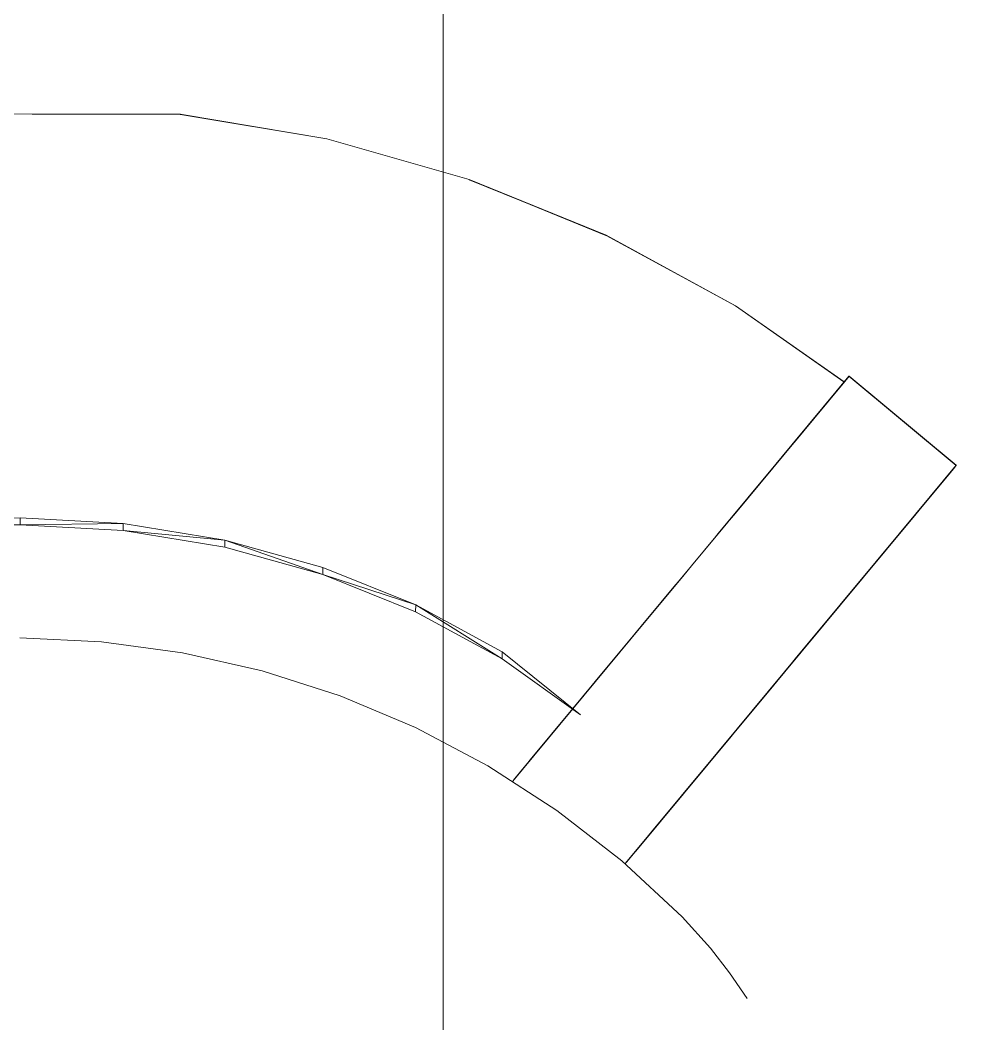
# Model space of a CAD drawing. Extents: x -566 to 72611, y -487 to 32334.
# Drawn here: x 39.62 to 47.37, y 119.45 to 127.57 of the extents above; entities that cross this region are included whole.
import ezdxf

# ---------------------------------------------------------------- set-up
doc = ezdxf.new("R2010")
doc.units = 0
doc.header["$LTSCALE"] = 0.5
doc.header["$MEASUREMENT"] = 0
doc.layers.add('floor', color=7, linetype='CONTINUOUS', lineweight=5, true_color=0xcfcfcf)
doc.layers.add('layout', color=7, linetype='CONTINUOUS', lineweight=5, true_color=0xcfcfcf)

msp = doc.modelspace()

# ---------------------------------------------------------------- hatches: boundary and pattern name
at = {"layer": 'floor'}
h = msp.add_hatch(dxfattribs=at)
h.set_pattern_fill('ANSI37', color=256, scale=100, angle=45)
h.set_pattern_definition([(90, (243.028, 267.632), (-12.5, 9e-16), []), (180, (243.028, 267.632), (-9e-16, -12.5), [])])
h.paths.add_polyline_path([(253.46925, 349.5), (154.11744, 349.5), (154.11744, 348.5), (101.14781, 348.5), (101.14781, 349.5), (0, 349.5), (0, 344.5), (36, 344.5, -0.338357), (0, 308.66941), (0, 308.5), (0, 173.75), (253.46925, 173.75)])
h.paths.add_polyline_path([(36, 344.5), (0, 344.5), (0, 308.66941, 0.338357)], flags=17)
h.paths.add_polyline_path([(253.46925, 173.75), (0, 173.75), (0, 173.74997), (0, 169.75), (253.46925, 169.75)])
h.paths.add_polyline_path([(253.46925, 169.75), (0, 169.75), (0, 149.21137), (36, 149.21137, -0.338357), (0, 113.38078), (0, 113.21137), (0, 29.94998), (0, -5), (253.46925, -5)])
h.paths.add_polyline_path([(36, 149.21137), (0, 149.21137), (0, 113.38078, 0.338357)], flags=17)
h.paths.add_polyline_path([(575.25, 169.75), (510, 169.75), (474.75, 169.75), (327.5, 169.75), (285.46925, 169.75), (285.46925, 165.75), (253.46925, 165.75), (253.46925, -5), (263.99725, -5), (263.99725, 95.99051), (287, 95.99051), (287, 97.5), (292, 97.5), (292, -5), (341.25, -5), (341.25, 13.02988), (341.25012, 15.02988), (346.24839, 15.02988, 0.3610852), (374.08728, 41.24999), (346.25012, 41.24999), (346.25012, 42.99999), (341.25, 42.99999), (341.25, 44.99999), (341.25, 97.5), (357.75, 97.5), (405.75, 97.5), (575.25, 97.5)])

# ---------------------------------------------------------------- linework, layer by layer
at = {"layer": 'layout'}
for points in [[(40.91204, 126.8054, 72.42811), (40.91204, 126.8054, 72.42811), (38.51358, 126.80937, 72.41556), (40.91128, 126.80418, 72.46829)], [(40.91204, 126.8054, 72.42811), (40.91204, 126.8054, 72.42811), (42.09539, 126.60649, 72.45122), (40.91237, 126.80295, 72.38787)], [(43.24774, 126.27911, 72.48521), (43.24774, 126.27911, 72.48521), (42.09539, 126.60649, 72.45122), (43.24588, 126.27801, 72.52538)], [(43.24588, 126.27801, 72.52538), (43.24588, 126.27801, 72.52538), (44.35183, 125.8266, 72.56979), (43.24774, 126.27911, 72.48521)], [(43.24774, 126.27911, 72.48521), (43.24774, 126.27911, 72.48521), (44.35418, 125.82744, 72.52964), (43.24829, 126.27654, 72.44498)], [(44.35418, 125.82744, 72.52964), (44.35418, 125.82744, 72.52964), (43.24774, 126.27911, 72.48521), (44.35183, 125.8266, 72.56979)], [(44.35418, 125.82744, 72.52964), (44.35418, 125.82744, 72.52964), (45.40044, 125.25727, 72.58394), (44.35485, 125.82488, 72.48942)], [(46.27968, 124.64179, 72.66457), (46.27968, 124.64179, 72.66457), (45.40044, 125.25727, 72.58394), (46.27663, 124.64143, 72.70467)], [(46.31819, 124.68812, 72.67724), (46.31819, 124.68812, 72.67724), (46.25946, 124.61746, 72.4578), (45.66212, 123.89875, 72.46136)], [(45.71957, 123.96783, 72.59624), (45.71957, 123.96783, 72.59624), (46.31819, 124.68812, 72.67724), (45.66212, 123.89875, 72.46136)], [(45.77863, 124.03886, 72.72964), (45.77863, 124.03886, 72.72964), (46.31819, 124.68812, 72.67724), (45.71957, 123.96783, 72.59624)], [(46.31739, 124.68715, 72.71734), (46.31739, 124.68715, 72.71734), (46.31819, 124.68812, 72.67724), (45.77863, 124.03886, 72.72964)], [(46.31366, 124.68264, 72.75708), (46.31366, 124.68264, 72.75708), (46.31739, 124.68715, 72.71734), (45.77863, 124.03886, 72.72964)], [(45.83922, 124.11184, 72.86153), (45.83922, 124.11184, 72.86153), (46.31366, 124.68264, 72.75708), (45.77863, 124.03886, 72.72964)], [(46.30708, 124.67472, 72.79601), (46.30708, 124.67472, 72.79601), (46.31366, 124.68264, 72.75708), (45.83922, 124.11184, 72.86153)], [(46.29766, 124.66339, 72.83366), (46.29766, 124.66339, 72.83366), (46.30708, 124.67472, 72.79601), (45.83922, 124.11184, 72.86153)], [(46.28554, 124.64877, 72.86961), (46.28554, 124.64877, 72.86961), (46.29766, 124.66339, 72.83366), (45.83922, 124.11184, 72.86153)], [(45.85661, 124.13267, 72.89507), (45.85661, 124.13267, 72.89507), (46.28554, 124.64877, 72.86961), (45.83922, 124.11184, 72.86153)], [(46.27085, 124.6311, 72.90343), (46.27085, 124.6311, 72.90343), (46.28554, 124.64877, 72.86961), (45.85661, 124.13267, 72.89507)], [(45.8761, 124.15619, 72.92598), (45.8761, 124.15619, 72.92598), (46.27085, 124.6311, 72.90343), (45.85661, 124.13267, 72.89507)], [(46.2538, 124.61064, 72.93472), (46.2538, 124.61064, 72.93472), (46.27085, 124.6311, 72.90343), (45.8761, 124.15619, 72.92598)], [(46.31819, 124.68812, 72.67724), (46.31819, 124.68812, 72.67724), (46.31739, 124.68715, 72.71734), (47.18475, 123.96785, 72.67724)], [(47.18395, 123.96688, 72.71734), (47.18395, 123.96688, 72.71734), (47.18475, 123.96785, 72.67724), (46.31739, 124.68715, 72.71734)], [(46.20254, 124.54886, 72.23734), (46.20254, 124.54886, 72.23734), (46.14743, 124.48259, 72.01588), (45.49935, 123.70296, 72.04826)], [(45.55198, 123.76619, 72.18733), (45.55198, 123.76619, 72.18733), (46.20254, 124.54886, 72.23734), (45.49935, 123.70296, 72.04826)], [(45.60624, 123.83149, 72.32506), (45.60624, 123.83149, 72.32506), (46.20254, 124.54886, 72.23734), (45.55198, 123.76619, 72.18733)], [(46.25946, 124.61746, 72.4578), (46.25946, 124.61746, 72.4578), (46.20254, 124.54886, 72.23734), (45.60624, 123.83149, 72.32506)], [(45.66212, 123.89875, 72.46136), (45.66212, 123.89875, 72.46136), (46.25946, 124.61746, 72.4578), (45.60624, 123.83149, 72.32506)], [(45.89755, 124.18202, 72.95397), (45.89755, 124.18202, 72.95397), (46.2538, 124.61064, 72.93472), (45.8761, 124.15619, 72.92598)], [(46.23455, 124.58749, 72.96314), (46.23455, 124.58749, 72.96314), (46.2538, 124.61064, 72.93472), (45.89755, 124.18202, 72.95397)], [(45.92075, 124.20992, 72.97878), (45.92075, 124.20992, 72.97878), (46.23455, 124.58749, 72.96314), (45.89755, 124.18202, 72.95397)], [(46.21331, 124.5619, 72.98836), (46.21331, 124.5619, 72.98836), (46.23455, 124.58749, 72.96314), (45.92075, 124.20992, 72.97878)], [(45.94545, 124.23965, 73.00018), (45.94545, 124.23965, 73.00018), (46.21331, 124.5619, 72.98836), (45.92075, 124.20992, 72.97878)], [(46.19036, 124.53424, 73.01006), (46.19036, 124.53424, 73.01006), (46.21331, 124.5619, 72.98836), (45.94545, 124.23965, 73.00018)], [(46.14743, 124.48259, 72.01588), (46.14743, 124.48259, 72.01588), (46.09412, 124.4185, 71.79347), (45.44836, 123.64155, 71.90788)], [(45.49935, 123.70296, 72.04826), (45.49935, 123.70296, 72.04826), (46.14743, 124.48259, 72.01588), (45.44836, 123.64155, 71.90788)], [(45.97146, 124.27096, 73.01797), (45.97146, 124.27096, 73.01797), (46.19036, 124.53424, 73.01006), (45.94545, 124.23965, 73.00018)], [(46.17586, 124.51682, 73.02074), (46.17586, 124.51682, 73.02074), (46.19036, 124.53424, 73.01006), (45.97146, 124.27096, 73.01797)], [(45.99851, 124.30349, 73.03196), (45.99851, 124.30349, 73.03196), (46.17586, 124.51682, 73.02074), (45.97146, 124.27096, 73.01797)], [(46.14039, 124.47418, 73.04198), (46.14039, 124.47418, 73.04198), (46.17586, 124.51682, 73.02074), (45.99851, 124.30349, 73.03196)], [(46.02636, 124.33699, 73.04206), (46.02636, 124.33699, 73.04206), (46.14039, 124.47418, 73.04198), (45.99851, 124.30349, 73.03196)], [(46.02636, 124.33699, 73.04206), (46.02636, 124.33699, 73.04206), (46.14039, 124.47418, 73.04198), (46.11202, 124.44007, 73.04811)], [(46.09412, 124.4185, 71.79347), (46.09412, 124.4185, 71.79347), (46.04264, 124.35661, 71.57012), (45.35135, 123.52483, 71.62331)], [(45.399, 123.58222, 71.76621), (45.399, 123.58222, 71.76621), (46.09412, 124.4185, 71.79347), (45.35135, 123.52483, 71.62331)], [(45.44836, 123.64155, 71.90788), (45.44836, 123.64155, 71.90788), (46.09412, 124.4185, 71.79347), (45.399, 123.58222, 71.76621)], [(46.02636, 124.33699, 73.04206), (46.02636, 124.33699, 73.04206), (46.11202, 124.44007, 73.04811), (46.05473, 124.37111, 73.04814)], [(46.08337, 124.40559, 73.05017), (46.08337, 124.40559, 73.05017), (46.11202, 124.44007, 73.04811), (46.05473, 124.37111, 73.04814)], [(45.993, 124.29679, 71.34588), (45.993, 124.29679, 71.34588), (45.9452, 124.2394, 71.12077), (45.2185, 123.36498, 71.18767)], [(45.26107, 123.41628, 71.33401), (45.26107, 123.41628, 71.33401), (45.993, 124.29679, 71.34588), (45.2185, 123.36498, 71.18767)], [(45.30535, 123.46952, 71.47923), (45.30535, 123.46952, 71.47923), (45.993, 124.29679, 71.34588), (45.26107, 123.41628, 71.33401)], [(46.04264, 124.35661, 71.57012), (46.04264, 124.35661, 71.57012), (45.993, 124.29679, 71.34588), (45.30535, 123.46952, 71.47923)], [(45.35135, 123.52483, 71.62331), (45.35135, 123.52483, 71.62331), (46.04264, 124.35661, 71.57012), (45.30535, 123.46952, 71.47923)], [(45.9452, 124.2394, 71.12077), (45.9452, 124.2394, 71.12077), (45.89927, 124.18409, 70.89484), (45.04364, 123.1547, 47.56821)], [(45.2185, 123.36498, 71.18767), (45.2185, 123.36498, 71.18767), (45.9452, 124.2394, 71.12077), (45.04364, 123.1547, 47.56821)], [(47.12602, 123.89719, 72.4578), (47.12602, 123.89719, 72.4578), (46.4728, 123.11122, 72.32506), (47.0691, 123.82859, 72.23734)], [(46.52868, 123.17848, 72.46136), (46.52868, 123.17848, 72.46136), (46.4728, 123.11122, 72.32506), (47.12602, 123.89719, 72.4578)], [(47.18475, 123.96785, 72.67724), (47.18475, 123.96785, 72.67724), (46.52868, 123.17848, 72.46136), (47.12602, 123.89719, 72.4578)], [(46.58615, 123.24756, 72.59624), (46.58615, 123.24756, 72.59624), (46.52868, 123.17848, 72.46136), (47.18475, 123.96785, 72.67724)], [(46.64519, 123.31859, 72.72964), (46.64519, 123.31859, 72.72964), (46.58615, 123.24756, 72.59624), (47.18475, 123.96785, 72.67724)], [(47.18395, 123.96688, 72.71734), (47.18395, 123.96688, 72.71734), (46.64519, 123.31859, 72.72964), (47.18475, 123.96785, 72.67724)], [(47.18025, 123.96237, 72.75708), (47.18025, 123.96237, 72.75708), (46.64519, 123.31859, 72.72964), (47.18395, 123.96688, 72.71734)], [(46.70578, 123.39157, 72.86153), (46.70578, 123.39157, 72.86153), (46.64519, 123.31859, 72.72964), (47.18025, 123.96237, 72.75708)], [(47.17364, 123.95445, 72.79601), (47.17364, 123.95445, 72.79601), (46.70578, 123.39157, 72.86153), (47.18025, 123.96237, 72.75708)], [(47.16421, 123.94312, 72.83366), (47.16421, 123.94312, 72.83366), (46.70578, 123.39157, 72.86153), (47.17364, 123.95445, 72.79601)], [(47.15209, 123.9285, 72.86961), (47.15209, 123.9285, 72.86961), (46.70578, 123.39157, 72.86153), (47.16421, 123.94312, 72.83366)], [(46.72316, 123.4124, 72.89507), (46.72316, 123.4124, 72.89507), (46.70578, 123.39157, 72.86153), (47.15209, 123.9285, 72.86961)], [(47.13741, 123.91083, 72.90343), (47.13741, 123.91083, 72.90343), (46.72316, 123.4124, 72.89507), (47.15209, 123.9285, 72.86961)], [(46.74266, 123.43592, 72.92598), (46.74266, 123.43592, 72.92598), (46.72316, 123.4124, 72.89507), (47.13741, 123.91083, 72.90343)], [(47.12036, 123.89036, 72.93472), (47.12036, 123.89036, 72.93472), (46.74266, 123.43592, 72.92598), (47.13741, 123.91083, 72.90343)], [(47.0691, 123.82859, 72.23734), (47.0691, 123.82859, 72.23734), (46.3659, 122.98269, 72.04826), (47.01398, 123.76231, 72.01588)], [(46.41854, 123.04592, 72.18733), (46.41854, 123.04592, 72.18733), (46.3659, 122.98269, 72.04826), (47.0691, 123.82859, 72.23734)], [(46.4728, 123.11122, 72.32506), (46.4728, 123.11122, 72.32506), (46.41854, 123.04592, 72.18733), (47.0691, 123.82859, 72.23734)], [(46.76411, 123.46174, 72.95397), (46.76411, 123.46174, 72.95397), (46.74266, 123.43592, 72.92598), (47.12036, 123.89036, 72.93472)], [(47.10111, 123.86721, 72.96314), (47.10111, 123.86721, 72.96314), (46.76411, 123.46174, 72.95397), (47.12036, 123.89036, 72.93472)], [(46.78731, 123.48965, 72.97878), (46.78731, 123.48965, 72.97878), (46.76411, 123.46174, 72.95397), (47.10111, 123.86721, 72.96314)], [(47.07987, 123.84163, 72.98836), (47.07987, 123.84163, 72.98836), (46.78731, 123.48965, 72.97878), (47.10111, 123.86721, 72.96314)], [(46.81203, 123.51937, 73.00018), (46.81203, 123.51937, 73.00018), (46.78731, 123.48965, 72.97878), (47.07987, 123.84163, 72.98836)], [(47.05692, 123.81397, 73.01006), (47.05692, 123.81397, 73.01006), (46.81203, 123.51937, 73.00018), (47.07987, 123.84163, 72.98836)], [(46.83802, 123.55068, 73.01797), (46.83802, 123.55068, 73.01797), (46.81203, 123.51937, 73.00018), (47.05692, 123.81397, 73.01006)], [(47.04241, 123.79655, 73.02074), (47.04241, 123.79655, 73.02074), (46.83802, 123.55068, 73.01797), (47.05692, 123.81397, 73.01006)], [(47.01398, 123.76231, 72.01588), (47.01398, 123.76231, 72.01588), (46.31492, 122.92128, 71.90788), (46.96067, 123.69823, 71.79347)], [(46.3659, 122.98269, 72.04826), (46.3659, 122.98269, 72.04826), (46.31492, 122.92128, 71.90788), (47.01398, 123.76231, 72.01588)], [(46.86507, 123.58322, 73.03197), (46.86507, 123.58322, 73.03197), (46.83802, 123.55068, 73.01797), (47.04241, 123.79655, 73.02074)], [(47.00694, 123.75391, 73.04198), (47.00694, 123.75391, 73.04198), (46.86507, 123.58322, 73.03197), (47.04241, 123.79655, 73.02074)], [(46.89292, 123.61672, 73.04206), (46.89292, 123.61672, 73.04206), (46.86507, 123.58322, 73.03197), (47.00694, 123.75391, 73.04198)], [(46.97858, 123.71979, 73.04811), (46.97858, 123.71979, 73.04811), (46.89292, 123.61672, 73.04206), (47.00694, 123.75391, 73.04198)], [(47.04241, 123.79655, 73.02074), (47.04241, 123.79655, 73.02074), (47.03253, 123.78461, 73.028), (47.00694, 123.75391, 73.04198)], [(46.96067, 123.69823, 71.79347), (46.96067, 123.69823, 71.79347), (46.21791, 122.80456, 71.62331), (46.9092, 123.63634, 71.57012)], [(46.26556, 122.86195, 71.76621), (46.26556, 122.86195, 71.76621), (46.21791, 122.80456, 71.62331), (46.96067, 123.69823, 71.79347)], [(46.31492, 122.92128, 71.90788), (46.31492, 122.92128, 71.90788), (46.26556, 122.86195, 71.76621), (46.96067, 123.69823, 71.79347)], [(46.92129, 123.65083, 73.04814), (46.92129, 123.65083, 73.04814), (46.89292, 123.61672, 73.04206), (46.97858, 123.71979, 73.04811)], [(46.94993, 123.68531, 73.05017), (46.94993, 123.68531, 73.05017), (46.92129, 123.65083, 73.04814), (46.97858, 123.71979, 73.04811)], [(46.85956, 123.57651, 71.34588), (46.85956, 123.57651, 71.34588), (46.08506, 122.64471, 71.18767), (46.81179, 123.51913, 71.12077)], [(46.12763, 122.69601, 71.33401), (46.12763, 122.69601, 71.33401), (46.08506, 122.64471, 71.18767), (46.85956, 123.57651, 71.34588)], [(46.17191, 122.74925, 71.47923), (46.17191, 122.74925, 71.47923), (46.12763, 122.69601, 71.33401), (46.85956, 123.57651, 71.34588)], [(46.9092, 123.63634, 71.57012), (46.9092, 123.63634, 71.57012), (46.17191, 122.74925, 71.47923), (46.85956, 123.57651, 71.34588)], [(46.21791, 122.80456, 71.62331), (46.21791, 122.80456, 71.62331), (46.17191, 122.74925, 71.47923), (46.9092, 123.63634, 71.57012)], [(38.78388, 123.44374, 62.45329), (38.78388, 123.44374, 62.45329), (39.61775, 123.48624, 62.45042), (38.78402, 123.50124, 63.34285)], [(39.61789, 123.54386, 63.33997), (39.61789, 123.54386, 63.33997), (38.78402, 123.50124, 63.34285), (39.61775, 123.48624, 62.45042)], [(39.61789, 123.54386, 63.33997), (39.61789, 123.54386, 63.33997), (39.61775, 123.48624, 62.45042), (40.45152, 123.49737, 63.34285)], [(39.61775, 123.48624, 62.45042), (39.61775, 123.48624, 62.45042), (40.45152, 123.49737, 63.34285), (40.45139, 123.43988, 62.45329)], [(40.45152, 123.49737, 63.34285), (40.45152, 123.49737, 63.34285), (40.45139, 123.43988, 62.45329), (41.27116, 123.3629, 63.35143)], [(46.81179, 123.51913, 71.12077), (46.81179, 123.51913, 71.12077), (46.0386, 122.58891, 70.94884), (46.76582, 123.46382, 70.89484)], [(46.08506, 122.64471, 71.18767), (46.08506, 122.64471, 71.18767), (46.0386, 122.58891, 70.94884), (46.81179, 123.51913, 71.12077)], [(41.27103, 123.30541, 62.46187), (41.27103, 123.30541, 62.46187), (41.27116, 123.3629, 63.35143), (40.45139, 123.43988, 62.45329)], [(46.72176, 123.4107, 70.66811), (46.72176, 123.4107, 70.66811), (45.95181, 122.4845, 70.46989), (46.67952, 123.35989, 70.44061)], [(45.99414, 122.5353, 70.70921), (45.99414, 122.5353, 70.70921), (45.95181, 122.4845, 70.46989), (46.72176, 123.4107, 70.66811)], [(46.76582, 123.46382, 70.89484), (46.76582, 123.46382, 70.89484), (45.99414, 122.5353, 70.70921), (46.72176, 123.4107, 70.66811)], [(46.0386, 122.58891, 70.94884), (46.0386, 122.58891, 70.94884), (45.99414, 122.5353, 70.70921), (46.76582, 123.46382, 70.89484)], [(41.27103, 123.30541, 62.46187), (41.27103, 123.30541, 62.46187), (42.06312, 123.08507, 62.47601), (41.27116, 123.3629, 63.35143)], [(42.06325, 123.14256, 63.36555), (42.06325, 123.14256, 63.36555), (41.27116, 123.3629, 63.35143), (42.06312, 123.08507, 62.47601)], [(46.67952, 123.35989, 70.44061), (46.67952, 123.35989, 70.44061), (45.91745, 122.44307, 70.26926), (46.63894, 123.31116, 70.21121)], [(45.95181, 122.4845, 70.46989), (45.95181, 122.4845, 70.46989), (45.91745, 122.44307, 70.26926), (46.67952, 123.35989, 70.44061)], [(46.60549, 123.27095, 70.01603), (46.60549, 123.27095, 70.01603), (45.85034, 122.36242, 69.86969), (46.57229, 123.23099, 69.81952)], [(45.88369, 122.4025, 70.06955), (45.88369, 122.4025, 70.06955), (45.85034, 122.36242, 69.86969), (46.60549, 123.27095, 70.01603)], [(46.63894, 123.31116, 70.21121), (46.63894, 123.31116, 70.21121), (45.88369, 122.4025, 70.06955), (46.60549, 123.27095, 70.01603)], [(45.91745, 122.44307, 70.26926), (45.91745, 122.44307, 70.26926), (45.88369, 122.4025, 70.06955), (46.63894, 123.31116, 70.21121)], [(46.53948, 123.19151, 69.62286), (46.53948, 123.19151, 69.62286), (45.78497, 122.28371, 69.46949), (46.50714, 123.15252, 69.42604)], [(45.81744, 122.32282, 69.66966), (45.81744, 122.32282, 69.66966), (45.78497, 122.28371, 69.46949), (46.53948, 123.19151, 69.62286)], [(46.57229, 123.23099, 69.81952), (46.57229, 123.23099, 69.81952), (45.81744, 122.32282, 69.66966), (46.53948, 123.19151, 69.62286)], [(45.85034, 122.36242, 69.86969), (45.85034, 122.36242, 69.86969), (45.81744, 122.32282, 69.66966), (46.57229, 123.23099, 69.81952)], [(42.06325, 123.14256, 63.36555), (42.06325, 123.14256, 63.36555), (42.06312, 123.08507, 62.47601), (42.81469, 122.83992, 63.38502)], [(42.81456, 122.78242, 62.49546), (42.81456, 122.78242, 62.49546), (42.81469, 122.83992, 63.38502), (42.06312, 123.08507, 62.47601)], [(44.27755, 122.23301, 47.89619), (44.27755, 122.23301, 47.89619), (45.04364, 123.1547, 47.56821), (44.34727, 122.31683, 47.3699)], [(44.97362, 123.07039, 48.09673), (44.97362, 123.07039, 48.09673), (45.04364, 123.1547, 47.56821), (44.27755, 122.23301, 47.89619)], [(46.47519, 123.11415, 69.22908), (46.47519, 123.11415, 69.22908), (45.72134, 122.2072, 69.0687), (46.44364, 123.07613, 69.03197)], [(45.75296, 122.24521, 69.26917), (45.75296, 122.24521, 69.26917), (45.72134, 122.2072, 69.0687), (46.47519, 123.11415, 69.22908)], [(46.50714, 123.15252, 69.42604), (46.50714, 123.15252, 69.42604), (45.75296, 122.24521, 69.26917), (46.47519, 123.11415, 69.22908)], [(45.78497, 122.28371, 69.46949), (45.78497, 122.28371, 69.46949), (45.75296, 122.24521, 69.26917), (46.50714, 123.15252, 69.42604)], [(44.20707, 122.14821, 48.42224), (44.20707, 122.14821, 48.42224), (44.97362, 123.07039, 48.09673), (44.27755, 122.23301, 47.89619)], [(44.90283, 122.98522, 48.62502), (44.90283, 122.98522, 48.62502), (44.97362, 123.07039, 48.09673), (44.20707, 122.14821, 48.42224)], [(46.38188, 123.00181, 68.63732), (46.38188, 123.00181, 68.63732), (45.62911, 122.09621, 68.46642), (46.35161, 122.96551, 68.43977)], [(45.6594, 122.13264, 68.66732), (45.6594, 122.13264, 68.66732), (45.62911, 122.09621, 68.46642), (46.38188, 123.00181, 68.63732)], [(46.41254, 123.03873, 68.83471), (46.41254, 123.03873, 68.83471), (45.6594, 122.13264, 68.66732), (46.38188, 123.00181, 68.63732)], [(45.69016, 122.16967, 68.86808), (45.69016, 122.16967, 68.86808), (45.6594, 122.13264, 68.66732), (46.41254, 123.03873, 68.83471)], [(45.74332, 122.23364, 43.15128), (45.74332, 122.23364, 43.15128), (46.44177, 123.07394, 43.33273), (45.67982, 122.15725, 43.67982)], [(46.37815, 122.99743, 43.8624), (46.37815, 122.99743, 43.8624), (45.67982, 122.15725, 43.67982), (46.44177, 123.07394, 43.33273)], [(46.44364, 123.07613, 69.03197), (46.44364, 123.07613, 69.03197), (45.69016, 122.16967, 68.86808), (46.41254, 123.03873, 68.83471)], [(45.72134, 122.2072, 69.0687), (45.72134, 122.2072, 69.0687), (45.69016, 122.16967, 68.86808), (46.44364, 123.07613, 69.03197)], [(44.1358, 122.06244, 48.94807), (44.1358, 122.06244, 48.94807), (44.90283, 122.98522, 48.62502), (44.20707, 122.14821, 48.42224)], [(44.83125, 122.89908, 49.1531), (44.83125, 122.89908, 49.1531), (44.90283, 122.98522, 48.62502), (44.1358, 122.06244, 48.94807)], [(45.55061, 122.00178, 44.73519), (45.55061, 122.00178, 44.73519), (45.61561, 122.08, 44.20761), (46.31366, 122.91982, 44.39243)], [(46.24839, 122.84123, 44.92226), (46.24839, 122.84123, 44.92226), (45.55061, 122.00178, 44.73519), (46.31366, 122.91982, 44.39243)], [(46.3218, 122.92957, 68.24209), (46.3218, 122.92957, 68.24209), (45.56983, 122.02493, 68.06458), (46.2924, 122.89423, 68.04427)], [(45.59924, 122.06027, 68.26537), (45.59924, 122.06027, 68.26537), (45.56983, 122.02493, 68.06458), (46.3218, 122.92957, 68.24209)], [(46.35161, 122.96551, 68.43977), (46.35161, 122.96551, 68.43977), (45.59924, 122.06027, 68.26537), (46.3218, 122.92957, 68.24209)], [(45.62911, 122.09621, 68.46642), (45.62911, 122.09621, 68.46642), (45.59924, 122.06027, 68.26537), (46.35161, 122.96551, 68.43977)], [(45.61561, 122.08, 44.20761), (45.61561, 122.08, 44.20761), (45.67982, 122.15725, 43.67982), (46.37815, 122.99743, 43.8624)], [(46.31366, 122.91982, 44.39243), (46.31366, 122.91982, 44.39243), (45.61561, 122.08, 44.20761), (46.37815, 122.99743, 43.8624)], [(42.81456, 122.78242, 62.49546), (42.81456, 122.78242, 62.49546), (43.51293, 122.4025, 62.51992), (42.81469, 122.83992, 63.38502)], [(43.51306, 122.46, 63.40948), (43.51306, 122.46, 63.40948), (42.81469, 122.83992, 63.38502), (43.51293, 122.4025, 62.51992)], [(44.79141, 122.8512, 63.67769), (44.79141, 122.8512, 63.67769), (44.35553, 122.32682, 60.06158), (43.6538, 121.4825, 60.21582)], [(44.09516, 122.01358, 63.87771), (44.09516, 122.01358, 63.87771), (44.79141, 122.8512, 63.67769), (43.6538, 121.4825, 60.21582)], [(44.06348, 121.97545, 49.47548), (44.06348, 121.97545, 49.47548), (44.83125, 122.89908, 49.1531), (44.1358, 122.06244, 48.94807)], [(44.75915, 122.81234, 49.67897), (44.75915, 122.81234, 49.67897), (44.83125, 122.89908, 49.1531), (44.06348, 121.97545, 49.47548)], [(46.26335, 122.85927, 67.84589), (46.26335, 122.85927, 67.84589), (45.41531, 121.83901, 67.00072), (46.10896, 122.67347, 66.78285)], [(45.56983, 122.02493, 68.06458), (45.56983, 122.02493, 68.06458), (45.41531, 121.83901, 67.00072), (46.26335, 122.85927, 67.84589)], [(45.48481, 121.92259, 45.26257), (45.48481, 121.92259, 45.26257), (45.55061, 122.00178, 44.73519), (46.24839, 122.84123, 44.92226)], [(46.18232, 122.7618, 45.45189), (46.18232, 122.7618, 45.45189), (45.48481, 121.92259, 45.26257), (46.24839, 122.84123, 44.92226)], [(46.2924, 122.89423, 68.04427), (46.2924, 122.89423, 68.04427), (45.56983, 122.02493, 68.06458), (46.26335, 122.85927, 67.84589)], [(43.98961, 121.88651, 50.02921), (43.98961, 121.88651, 50.02921), (44.75915, 122.81234, 49.67897), (44.06348, 121.97545, 49.47548)], [(44.68647, 122.72498, 50.22363), (44.68647, 122.72498, 50.22363), (44.75915, 122.81234, 49.67897), (43.98961, 121.88651, 50.02921)], [(45.41825, 121.84255, 45.78973), (45.41825, 121.84255, 45.78973), (45.48481, 121.92259, 45.26257), (46.18232, 122.7618, 45.45189)], [(46.11548, 122.68139, 45.98129), (46.11548, 122.68139, 45.98129), (45.41825, 121.84255, 45.78973), (46.18232, 122.7618, 45.45189)], [(43.92023, 121.80305, 50.58608), (43.92023, 121.80305, 50.58608), (44.68647, 122.72498, 50.22363), (43.98961, 121.88651, 50.02921)], [(44.61871, 122.64347, 50.76761), (44.61871, 122.64347, 50.76761), (44.68647, 122.72498, 50.22363), (43.92023, 121.80305, 50.58608)], [(44.54876, 122.55928, 67.00072), (44.54876, 122.55928, 67.00072), (44.09516, 122.01358, 63.87771), (44.70327, 122.74521, 68.06458)], [(45.35089, 121.76152, 46.31667), (45.35089, 121.76152, 46.31667), (45.41825, 121.84255, 45.78973), (46.11548, 122.68139, 45.98129)], [(46.04785, 122.6, 46.51048), (46.04785, 122.6, 46.51048), (45.35089, 121.76152, 46.31667), (46.11548, 122.68139, 45.98129)], [(43.8556, 121.72532, 51.14419), (43.8556, 121.72532, 51.14419), (44.61871, 122.64347, 50.76761), (43.92023, 121.80305, 50.58608)], [(44.55558, 122.56745, 51.31281), (44.55558, 122.56745, 51.31281), (44.61871, 122.64347, 50.76761), (43.8556, 121.72532, 51.14419)], [(46.10896, 122.67347, 66.78285), (46.10896, 122.67347, 66.78285), (44.96172, 121.29331, 63.87771), (45.65796, 122.13093, 63.67769)], [(45.41531, 121.83901, 67.00072), (45.41531, 121.83901, 67.00072), (44.96172, 121.29331, 63.87771), (46.10896, 122.67347, 66.78285)], [(45.28274, 121.67953, 46.8434), (45.28274, 121.67953, 46.8434), (45.35089, 121.76152, 46.31667), (46.04785, 122.6, 46.51048)], [(45.97939, 122.51764, 47.03945), (45.97939, 122.51764, 47.03945), (45.28274, 121.67953, 46.8434), (46.04785, 122.6, 46.51048)], [(40.27518, 122.54221, 59.43378), (40.27518, 122.54221, 59.43378), (39.61591, 122.57279, 59.43378), (40.27518, 122.54221, 60.56059)], [(39.61591, 122.57279, 60.56059), (39.61591, 122.57279, 60.56059), (40.27518, 122.54221, 60.56059), (39.61591, 122.57279, 59.43378)], [(40.92936, 122.45354, 59.43378), (40.92936, 122.45354, 59.43378), (40.27518, 122.54221, 59.43378), (40.92936, 122.45354, 60.56059)], [(40.27518, 122.54221, 60.56059), (40.27518, 122.54221, 60.56059), (40.92936, 122.45354, 60.56059), (40.27518, 122.54221, 59.43378)], [(43.79577, 121.65331, 51.70344), (43.79577, 121.65331, 51.70344), (44.55558, 122.56745, 51.31281), (43.8556, 121.72532, 51.14419)], [(44.49713, 122.49715, 51.85912), (44.49713, 122.49715, 51.85912), (44.55558, 122.56745, 51.31281), (43.79577, 121.65331, 51.70344)], [(45.21382, 121.59656, 47.3699), (45.21382, 121.59656, 47.3699), (45.28274, 121.67953, 46.8434), (45.97939, 122.51764, 47.03945)], [(45.91019, 122.43442, 47.56821), (45.91019, 122.43442, 47.56821), (45.21382, 121.59656, 47.3699), (45.97939, 122.51764, 47.03945)], [(41.57356, 122.30763, 59.43378), (41.57356, 122.30763, 59.43378), (40.92936, 122.45354, 59.43378), (41.57356, 122.30763, 60.56059)], [(40.92936, 122.45354, 60.56059), (40.92936, 122.45354, 60.56059), (41.57356, 122.30763, 60.56059), (40.92936, 122.45354, 59.43378)], [(43.51293, 122.4025, 62.51992), (43.51293, 122.4025, 62.51992), (44.14665, 121.95157, 62.54898), (43.51306, 122.46, 63.40948)], [(43.69043, 121.5266, 52.82505), (43.69043, 121.5266, 52.82505), (44.44333, 122.43245, 52.40647), (43.74068, 121.58703, 52.26376)], [(44.39421, 122.37336, 52.95477), (44.39421, 122.37336, 52.95477), (44.44333, 122.43245, 52.40647), (43.69043, 121.5266, 52.82505)], [(43.74068, 121.58703, 52.26376), (43.74068, 121.58703, 52.26376), (44.49713, 122.49715, 51.85912), (43.79577, 121.65331, 51.70344)], [(44.44333, 122.43245, 52.40647), (44.44333, 122.43245, 52.40647), (44.49713, 122.49715, 51.85912), (43.74068, 121.58703, 52.26376)], [(45.14411, 121.51274, 47.89619), (45.14411, 121.51274, 47.89619), (45.21382, 121.59656, 47.3699), (45.91019, 122.43442, 47.56821)], [(45.84017, 122.35011, 48.09673), (45.84017, 122.35011, 48.09673), (45.14411, 121.51274, 47.89619), (45.91019, 122.43442, 47.56821)], [(43.64496, 121.4719, 53.38721), (43.64496, 121.4719, 53.38721), (44.39421, 122.37336, 52.95477), (43.69043, 121.5266, 52.82505)], [(44.34981, 122.31988, 53.50394), (44.34981, 122.31988, 53.50394), (44.39421, 122.37336, 52.95477), (43.64496, 121.4719, 53.38721)], [(45.07363, 121.42794, 48.42224), (45.07363, 121.42794, 48.42224), (45.14411, 121.51274, 47.89619), (45.84017, 122.35011, 48.09673)], [(45.76939, 122.26495, 48.62502), (45.76939, 122.26495, 48.62502), (45.07363, 121.42794, 48.42224), (45.84017, 122.35011, 48.09673)], [(42.203, 122.10537, 59.43378), (42.203, 122.10537, 59.43378), (41.57356, 122.30763, 59.43378), (42.203, 122.10537, 60.56059)], [(41.57356, 122.30763, 60.56059), (41.57356, 122.30763, 60.56059), (42.203, 122.10537, 60.56059), (41.57356, 122.30763, 59.43378)], [(44.32073, 122.28491, 59.62997), (44.32073, 122.28491, 59.62997), (44.30421, 122.26505, 59.4075), (43.59887, 121.41646, 59.51751)], [(43.61585, 121.43693, 59.74648), (43.61585, 121.43693, 59.74648), (44.32073, 122.28491, 59.62997), (43.59887, 121.41646, 59.51751)], [(43.60426, 121.42292, 53.95019), (43.60426, 121.42292, 53.95019), (44.34981, 122.31988, 53.50394), (43.64496, 121.4719, 53.38721)], [(44.31005, 122.27212, 54.05388), (44.31005, 122.27212, 54.05388), (44.34981, 122.31988, 53.50394), (43.60426, 121.42292, 53.95019)], [(44.33821, 122.30599, 59.8523), (44.33821, 122.30599, 59.8523), (44.32073, 122.28491, 59.62997), (43.61585, 121.43693, 59.74648)], [(43.63385, 121.4585, 59.97528), (43.63385, 121.4585, 59.97528), (44.33821, 122.30599, 59.8523), (43.61585, 121.43693, 59.74648)], [(44.35553, 122.32682, 60.06158), (44.35553, 122.32682, 60.06158), (44.33821, 122.30599, 59.8523), (43.63385, 121.4585, 59.97528)], [(43.6538, 121.4825, 60.21582), (43.6538, 121.4825, 60.21582), (44.35553, 122.32682, 60.06158), (43.63385, 121.4585, 59.97528)], [(45.00236, 121.34217, 48.94807), (45.00236, 121.34217, 48.94807), (45.07363, 121.42794, 48.42224), (45.76939, 122.26495, 48.62502)], [(45.69781, 122.17881, 49.15309), (45.69781, 122.17881, 49.15309), (45.00236, 121.34217, 48.94807), (45.76939, 122.26495, 48.62502)], [(45.65796, 122.13093, 63.67769), (45.65796, 122.13093, 63.67769), (44.52036, 120.76223, 60.21582), (45.22212, 121.60655, 60.06158)], [(44.96172, 121.29331, 63.87771), (44.96172, 121.29331, 63.87771), (44.52036, 120.76223, 60.21582), (45.65796, 122.13093, 63.67769)], [(44.93004, 121.25517, 49.47548), (44.93004, 121.25517, 49.47548), (45.00236, 121.34217, 48.94807), (45.69781, 122.17881, 49.15309)], [(45.62571, 122.09207, 49.67897), (45.62571, 122.09207, 49.67897), (44.93004, 121.25517, 49.47548), (45.69781, 122.17881, 49.15309)], [(42.81294, 121.84846, 59.43378), (42.81294, 121.84846, 59.43378), (42.203, 122.10537, 59.43378), (42.81294, 121.84846, 60.56059)], [(42.203, 122.10537, 60.56059), (42.203, 122.10537, 60.56059), (42.81294, 121.84846, 60.56059), (42.203, 122.10537, 59.43378)], [(44.85617, 121.16623, 50.02921), (44.85617, 121.16623, 50.02921), (44.93004, 121.25517, 49.47548), (45.62571, 122.09207, 49.67897)], [(45.55303, 122.00471, 50.22363), (45.55303, 122.00471, 50.22363), (44.85617, 121.16623, 50.02921), (45.62571, 122.09207, 49.67897)], [(44.78679, 121.08278, 50.58607), (44.78679, 121.08278, 50.58607), (44.85617, 121.16623, 50.02921), (45.55303, 122.00471, 50.22363)], [(45.48527, 121.9232, 50.76761), (45.48527, 121.9232, 50.76761), (44.78679, 121.08278, 50.58607), (45.55303, 122.00471, 50.22363)], [(44.72219, 121.00505, 51.14419), (44.72219, 121.00505, 51.14419), (44.78679, 121.08278, 50.58607), (45.48527, 121.9232, 50.76761)], [(45.42214, 121.84717, 51.3128), (45.42214, 121.84717, 51.3128), (44.72219, 121.00505, 51.14419), (45.48527, 121.9232, 50.76761)], [(43.39883, 121.53875, 59.43378), (43.39883, 121.53875, 59.43378), (42.81294, 121.84846, 59.43378), (43.39883, 121.53875, 60.56059)], [(42.81294, 121.84846, 60.56059), (42.81294, 121.84846, 60.56059), (43.39883, 121.53875, 60.56059), (42.81294, 121.84846, 59.43378)], [(44.66233, 120.93304, 51.70344), (44.66233, 120.93304, 51.70344), (44.72219, 121.00505, 51.14419), (45.42214, 121.84717, 51.3128)], [(45.36369, 121.77688, 51.85912), (45.36369, 121.77688, 51.85912), (44.66233, 120.93304, 51.70344), (45.42214, 121.84717, 51.3128)], [(44.55699, 120.80633, 52.82505), (44.55699, 120.80633, 52.82505), (44.60727, 120.86676, 52.26376), (45.30989, 121.71218, 52.40647)], [(45.26077, 121.65309, 52.95477), (45.26077, 121.65309, 52.95477), (44.55699, 120.80633, 52.82505), (45.30989, 121.71218, 52.40647)], [(44.60727, 120.86676, 52.26376), (44.60727, 120.86676, 52.26376), (44.66233, 120.93304, 51.70344), (45.36369, 121.77688, 51.85912)], [(45.30989, 121.71218, 52.40647), (45.30989, 121.71218, 52.40647), (44.60727, 120.86676, 52.26376), (45.36369, 121.77688, 51.85912)], [(44.51152, 120.75163, 53.38721), (44.51152, 120.75163, 53.38721), (44.55699, 120.80633, 52.82505), (45.26077, 121.65309, 52.95477)], [(45.21636, 121.5996, 53.50394), (45.21636, 121.5996, 53.50394), (44.51152, 120.75163, 53.38721), (45.26077, 121.65309, 52.95477)], [(43.95629, 121.17845, 59.43378), (43.95629, 121.17845, 59.43378), (43.39883, 121.53875, 59.43378), (43.95629, 121.17845, 60.56059)], [(43.39883, 121.53875, 60.56059), (43.39883, 121.53875, 60.56059), (43.95629, 121.17845, 60.56059), (43.39883, 121.53875, 59.43378)], [(44.48113, 120.7705, 59.43378), (44.48113, 120.7705, 59.43378), (43.95629, 121.17845, 59.43378), (44.48113, 120.7705, 60.56059)], [(43.95629, 121.17845, 60.56059), (43.95629, 121.17845, 60.56059), (44.48113, 120.7705, 60.56059), (43.95629, 121.17845, 59.43378)], [(44.96943, 120.3177, 59.43378), (44.96943, 120.3177, 59.43378), (44.48113, 120.7705, 59.43378), (44.96943, 120.3177, 60.56059)], [(44.48113, 120.7705, 60.56059), (44.48113, 120.7705, 60.56059), (44.96943, 120.3177, 60.56059), (44.48113, 120.7705, 59.43378)], [(45.19852, 120.0651, 60.56059), (45.19852, 120.0651, 60.56059), (45.19852, 120.0651, 59.43378), (44.96943, 120.3177, 60.56059)], [(44.96943, 120.3177, 59.43378), (44.96943, 120.3177, 59.43378), (44.96943, 120.3177, 60.56059), (45.19852, 120.0651, 59.43378)], [(45.35071, 119.86528, 60.56059), (45.35071, 119.86528, 60.56059), (45.35071, 119.86528, 59.43378), (45.19852, 120.0651, 60.56059)], [(45.19852, 120.0651, 59.43378), (45.19852, 120.0651, 59.43378), (45.19852, 120.0651, 60.56059), (45.35071, 119.86528, 59.43378)], [(45.49357, 119.6584, 60.56059), (45.49357, 119.6584, 60.56059), (45.49357, 119.6584, 59.43378), (45.35071, 119.86528, 60.56059)], [(45.35071, 119.86528, 59.43378), (45.35071, 119.86528, 59.43378), (45.35071, 119.86528, 60.56059), (45.49357, 119.6584, 59.43378)]]:
    msp.add_3dface(points, dxfattribs=at)

doc.saveas('drawing.dxf')
